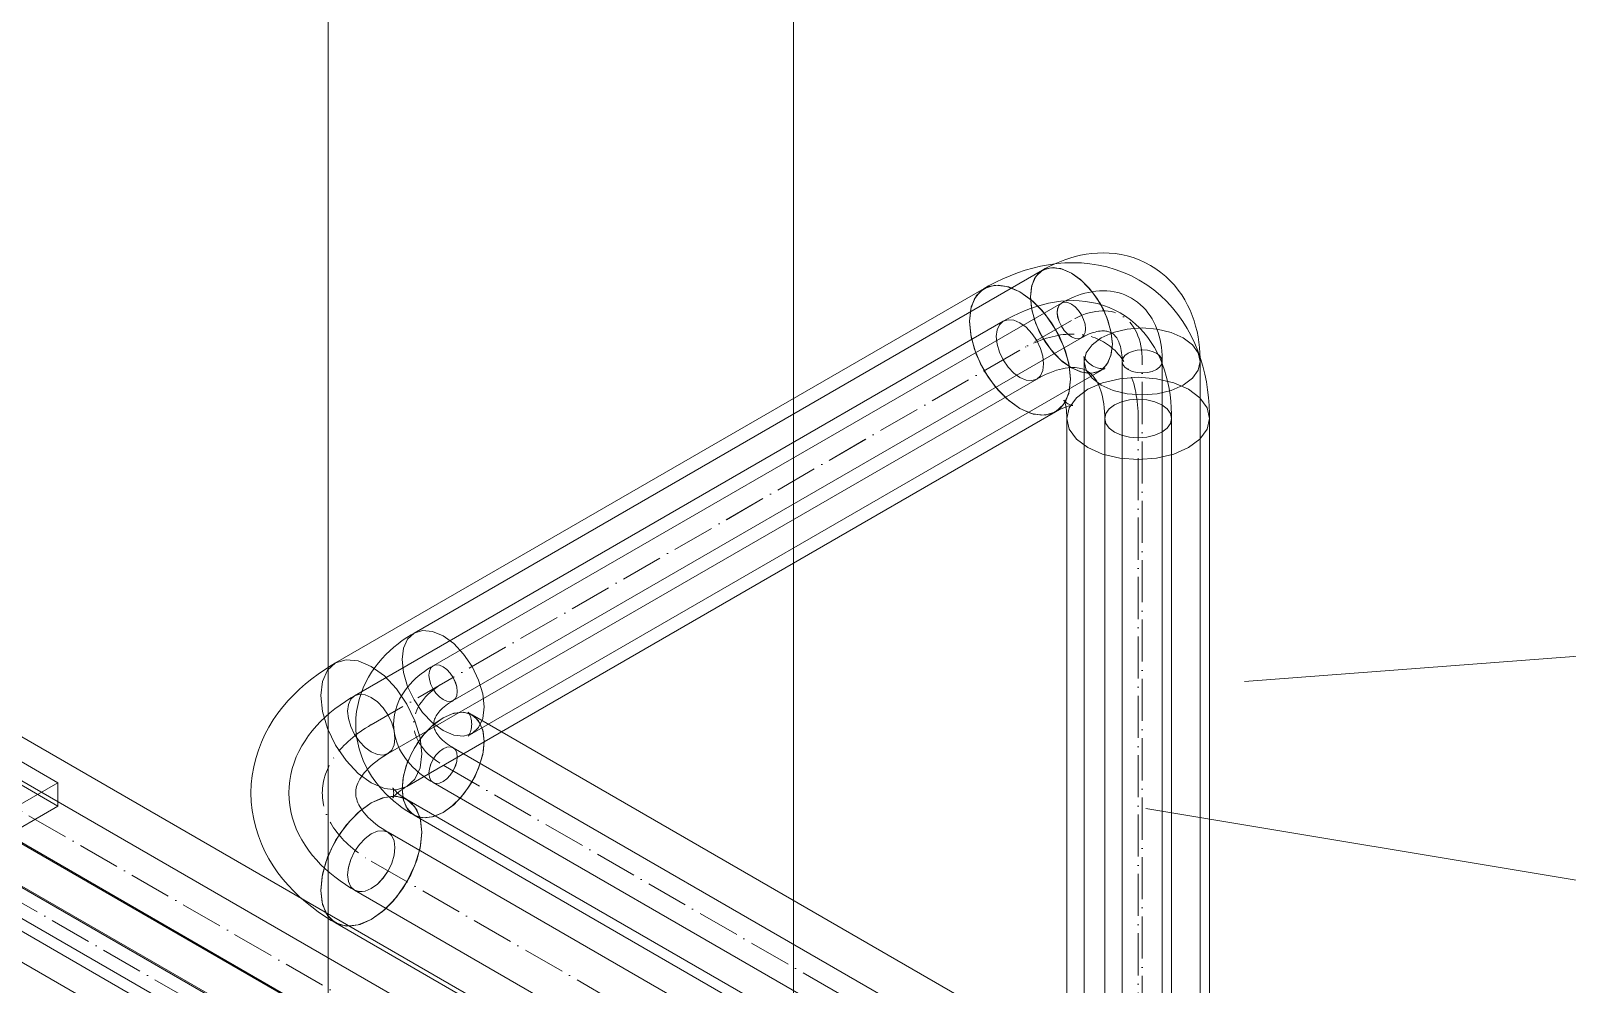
# Model space of a CAD drawing. Header units: millimetres. Extents: x -88595 to 880822, y -1054509 to -148035.
# Drawn here: x 416264.4 to 416629.2, y -310674.6 to -310448.2 of the extents above; entities that cross this region are included whole.
import ezdxf

# ---------------------------------------------------------------- set-up
doc = ezdxf.new("R2010")
doc.units = ezdxf.units.MM
doc.linetypes.add('$12$ADSK_Осевая', pattern=[14, 10, -2, 0, -2])
doc.linetypes.add('$13$ADSK_Осевая', pattern=[14, 10, -2, 0, -2])
for name, color, linetype, lineweight in [('Изоляция', 7, 'Continuous', 18), ('Марки', 7, 'Continuous', 20), ('Оборудование', 7, 'Continuous', 18), ('Трубопровод', 7, 'Continuous', 18), ('Трубопроводы', 7, 'Continuous', 18)]:
    doc.layers.add(name, color=color, linetype=linetype, lineweight=lineweight)

# ---------------------------------------------------------------- blocks, each defined once
blk = doc.blocks.new('$0$ADSK_МедьПайка_Отвод-гнутая труба - Отвод _гнутая труба_-3197924-В_ОВ3_4')
at = {"layer": 'Трубопроводы', "color": 134, "true_color": 0x00a6a6}
for points in [[(-17305.18, 12407.22, 0), (-17306.47, 12407.9, 0), (-17307.81, 12408.5, 0), (-17309.19, 12409.01, 0), (-17310.59, 12409.42, 0), (-17312.02, 12409.73, 0), (-17313.46, 12409.96, 0), (-17314.92, 12410.09, 0), (-17316.38, 12410.14, 0), (-17317.84, 12410.1, 0), (-17319.3, 12409.98, 0), (-17320.76, 12409.78, 0), (-17322.21, 12409.51, 0), (-17323.66, 12409.17, 0), (-17325.09, 12408.75, 0), (-17326.52, 12408.27, 0), (-17327.93, 12407.73, 0), (-17329.33, 12407.12, 0), (-17330.72, 12406.46, 0), (-17332.1, 12405.74, 0), (-17332.97, 12405.25, 0)], [(-17329, 12404.86, 0), (-17330.45, 12405.47, 0), (-17331.81, 12405.61, 0), (-17332.97, 12405.25, 0), (-17333.86, 12404.42, 0), (-17334.42, 12403.18, 0), (-17334.61, 12401.61, 0), (-17334.42, 12399.83, 0), (-17333.86, 12397.94, 0), (-17332.97, 12396.08, 0), (-17331.81, 12394.38, 0), (-17330.45, 12392.95, 0), (-17329, 12391.89, 0)], [(-17329, 12391.89, 0), (-17327.55, 12391.27, 0), (-17326.19, 12391.14, 0), (-17325.03, 12391.5, 0), (-17324.14, 12392.32, 0), (-17323.58, 12393.56, 0), (-17323.38, 12395.13, 0), (-17323.58, 12396.92, 0), (-17324.14, 12398.81, 0), (-17325.03, 12400.67, 0), (-17326.19, 12402.37, 0), (-17327.55, 12403.8, 0), (-17329, 12404.86, 0)], [(-17305.18, 12407.22, 0), (-17303.93, 12406.44, 0), (-17302.75, 12405.58, 0), (-17301.62, 12404.64, 0), (-17300.57, 12403.63, 0), (-17299.58, 12402.55, 0), (-17298.66, 12401.41, 0), (-17297.82, 12400.22, 0), (-17297.05, 12398.98, 0), (-17296.35, 12397.69, 0), (-17295.72, 12396.36, 0), (-17295.16, 12395, 0), (-17294.67, 12393.61, 0), (-17294.25, 12392.19, 0), (-17293.89, 12390.74, 0), (-17293.59, 12389.26, 0), (-17293.36, 12387.77, 0), (-17293.18, 12386.25, 0), (-17293.06, 12384.71, 0), (-17293, 12383.16, 0), (-17292.99, 12382.17, 0)], [(-17313.12, 12393.46, 0), (-17313.44, 12393.64, 0), (-17313.78, 12393.79, 0), (-17314.15, 12393.92, 0), (-17314.54, 12394.03, 0), (-17314.96, 12394.13, 0), (-17315.41, 12394.2, 0), (-17315.9, 12394.24, 0), (-17316.42, 12394.26, 0), (-17316.98, 12394.24, 0), (-17317.59, 12394.19, 0), (-17318.23, 12394.11, 0), (-17318.9, 12393.98, 0), (-17319.61, 12393.81, 0), (-17320.36, 12393.6, 0), (-17321.13, 12393.34, 0), (-17321.93, 12393.03, 0), (-17322.76, 12392.67, 0), (-17323.6, 12392.27, 0), (-17324.47, 12391.81, 0), (-17325.03, 12391.5, 0)], [(-17313.12, 12393.46, 0), (-17312.81, 12393.27, 0), (-17312.5, 12393.05, 0), (-17312.21, 12392.8, 0), (-17311.91, 12392.52, 0), (-17311.62, 12392.2, 0), (-17311.34, 12391.85, 0), (-17311.06, 12391.45, 0), (-17310.78, 12391, 0), (-17310.51, 12390.51, 0), (-17310.25, 12389.96, 0), (-17310.01, 12389.36, 0), (-17309.78, 12388.71, 0), (-17309.57, 12388.01, 0), (-17309.38, 12387.26, 0), (-17309.22, 12386.46, 0), (-17309.09, 12385.61, 0), (-17308.99, 12384.72, 0), (-17308.91, 12383.78, 0), (-17308.87, 12382.81, 0), (-17308.87, 12382.17, 0)], [(-17306.54, 12378.92, 0), (-17307.8, 12379.87, 0), (-17308.6, 12380.98, 0), (-17308.87, 12382.17, 0), (-17308.6, 12383.35, 0), (-17307.8, 12384.46, 0), (-17306.54, 12385.41, 0), (-17304.9, 12386.14, 0), (-17302.98, 12386.59, 0), (-17300.93, 12386.75, 0), (-17298.87, 12386.59, 0), (-17296.96, 12386.14, 0), (-17295.31, 12385.41, 0)], [(-17295.31, 12385.41, 0), (-17294.05, 12384.46, 0), (-17293.26, 12383.35, 0), (-17292.99, 12382.17, 0), (-17293.26, 12380.98, 0), (-17294.05, 12379.87, 0), (-17295.31, 12378.92, 0), (-17296.96, 12378.2, 0), (-17298.87, 12377.74, 0), (-17300.93, 12377.58, 0), (-17302.98, 12377.74, 0), (-17304.9, 12378.2, 0), (-17306.54, 12378.92, 0)]]:
    blk.add_polyline3d(points, dxfattribs=at)
blk = doc.blocks.new('$0$ADSK_МедьПайка_Отвод-гнутая труба - Отвод _гнутая труба_-V26-В_ОВ3_4')
at = {"layer": 'Трубопроводы', "color": 190, "true_color": 0x8000ff}
for points in [[(-17302.51, 12410.72, 0), (-17303.29, 12411.14, 0), (-17304.09, 12411.49, 0), (-17304.91, 12411.8, 0), (-17305.76, 12412.04, 0), (-17306.61, 12412.23, 0), (-17307.48, 12412.37, 0), (-17308.35, 12412.45, 0), (-17309.23, 12412.47, 0), (-17310.1, 12412.45, 0), (-17310.98, 12412.38, 0), (-17311.85, 12412.26, 0), (-17312.72, 12412.1, 0), (-17313.59, 12411.89, 0), (-17314.45, 12411.64, 0), (-17315.3, 12411.36, 0), (-17316.15, 12411.03, 0), (-17316.99, 12410.67, 0), (-17317.83, 12410.27, 0), (-17318.65, 12409.84, 0), (-17319.17, 12409.54, 0)], [(-17316.79, 12409.31, 0), (-17317.66, 12409.68, 0), (-17318.47, 12409.76, 0), (-17319.17, 12409.54, 0), (-17319.71, 12409.05, 0), (-17320.04, 12408.3, 0), (-17320.16, 12407.36, 0), (-17320.04, 12406.29, 0), (-17319.71, 12405.16, 0), (-17319.17, 12404.05, 0), (-17318.47, 12403.03, 0), (-17317.66, 12402.17, 0), (-17316.79, 12401.53, 0)], [(-17316.79, 12401.53, 0), (-17315.92, 12401.16, 0), (-17315.11, 12401.08, 0), (-17314.41, 12401.3, 0), (-17313.88, 12401.79, 0), (-17313.54, 12402.54, 0), (-17313.42, 12403.48, 0), (-17313.54, 12404.55, 0), (-17313.88, 12405.68, 0), (-17314.41, 12406.8, 0), (-17315.11, 12407.82, 0), (-17315.92, 12408.67, 0), (-17316.79, 12409.31, 0)], [(-17302.51, 12410.72, 0), (-17301.77, 12410.26, 0), (-17301.05, 12409.74, 0), (-17300.38, 12409.18, 0), (-17299.75, 12408.57, 0), (-17299.15, 12407.93, 0), (-17298.6, 12407.24, 0), (-17298.1, 12406.53, 0), (-17297.64, 12405.78, 0), (-17297.22, 12405.01, 0), (-17296.84, 12404.22, 0), (-17296.51, 12403.4, 0), (-17296.21, 12402.57, 0), (-17295.96, 12401.71, 0), (-17295.74, 12400.84, 0), (-17295.56, 12399.96, 0), (-17295.42, 12399.06, 0), (-17295.32, 12398.15, 0), (-17295.25, 12397.23, 0), (-17295.21, 12396.3, 0), (-17295.2, 12395.7, 0)], [(-17307.27, 12402.48, 0), (-17307.47, 12402.58, 0), (-17307.67, 12402.67, 0), (-17307.89, 12402.75, 0), (-17308.12, 12402.82, 0), (-17308.37, 12402.88, 0), (-17308.64, 12402.92, 0), (-17308.94, 12402.94, 0), (-17309.25, 12402.95, 0), (-17309.59, 12402.95, 0), (-17309.95, 12402.92, 0), (-17310.33, 12402.86, 0), (-17310.74, 12402.79, 0), (-17311.16, 12402.69, 0), (-17311.61, 12402.56, 0), (-17312.07, 12402.4, 0), (-17312.55, 12402.22, 0), (-17313.05, 12402, 0), (-17313.56, 12401.76, 0), (-17314.08, 12401.49, 0), (-17314.41, 12401.3, 0)], [(-17307.27, 12402.48, 0), (-17307.08, 12402.36, 0), (-17306.9, 12402.23, 0), (-17306.72, 12402.08, 0), (-17306.55, 12401.91, 0), (-17306.38, 12401.72, 0), (-17306.2, 12401.51, 0), (-17306.03, 12401.27, 0), (-17305.87, 12401, 0), (-17305.71, 12400.7, 0), (-17305.55, 12400.38, 0), (-17305.41, 12400.02, 0), (-17305.27, 12399.63, 0), (-17305.14, 12399.21, 0), (-17305.03, 12398.76, 0), (-17304.94, 12398.28, 0), (-17304.86, 12397.77, 0), (-17304.79, 12397.24, 0), (-17304.75, 12396.68, 0), (-17304.73, 12396.09, 0), (-17304.72, 12395.7, 0)], [(-17303.33, 12393.76, 0), (-17304.08, 12394.33, 0), (-17304.56, 12394.99, 0), (-17304.72, 12395.7, 0), (-17304.56, 12396.42, 0), (-17304.08, 12397.08, 0), (-17303.33, 12397.65, 0), (-17302.34, 12398.08, 0), (-17301.19, 12398.36, 0), (-17299.96, 12398.45, 0), (-17298.73, 12398.36, 0), (-17297.58, 12398.08, 0), (-17296.6, 12397.65, 0)], [(-17296.6, 12397.65, 0), (-17295.84, 12397.08, 0), (-17295.36, 12396.42, 0), (-17295.2, 12395.7, 0), (-17295.36, 12394.99, 0), (-17295.84, 12394.33, 0), (-17296.6, 12393.76, 0), (-17297.58, 12393.32, 0), (-17298.73, 12393.05, 0), (-17299.96, 12392.96, 0), (-17301.19, 12393.05, 0), (-17302.34, 12393.32, 0), (-17303.33, 12393.76, 0)]]:
    blk.add_polyline3d(points, dxfattribs=at)
blk = doc.blocks.new('$0$ADSK_Наружный блок кондиционера сплит-системы1 - AS24TL5HRA-A-V54-В_ОВ3_4')
at = {"layer": 'Оборудование'}
for p, q in [((-17493.22, 12213.57), (-17493.22, 12656.93)), ((-18036.48, 12532.01), (-17499.08, 12221.74)), ((-17557.42, 12295.67), (-17568.03, 12301.8)), ((-17557.42, 12295.67), (-17594.54, 12274.24)), ((-17568.03, 12296.24), (-17557.42, 12290.12)), ((-17557.42, 12290.12), (-17557.42, 12295.67)), ((-17826.12, 12134.99), (-17557.42, 12290.12))]:
    blk.add_line(p, q, dxfattribs=at)
blk = doc.blocks.new('$0$ADSK_Наружный блок кондиционера сплит-системы1 - AV08IMVEVA-V55-В_ОВ3_4')
at = {"layer": 'Оборудование'}
blk.add_line((-17382.79, 13315.93), (-17382.79, 11944.21), dxfattribs=at)

msp = doc.modelspace()

# ---------------------------------------------------------------- linework, layer by layer
at = {"layer": 'Изоляция', "color": 134, "true_color": 0x00a6a6}
for p, q in [((423399.26, -314736.49), (415467.45, -310157.05)), ((415452.1, -310183.64), (423383.91, -314763.07)), ((416490.78, -310509.41), (416336.77, -310598.33)), ((416353.71, -310627.67), (416507.72, -310538.75)), ((416510.38, -310540.28), (416510.38, -310771.22)), ((416544.26, -310771.22), (416544.26, -310540.28)), ((423814.75, -314938.38), (416353.71, -310630.74)), ((416336.77, -310660.08), (423797.81, -314967.72))]:
    msp.add_line(p, q, dxfattribs=at)
at = {"layer": 'Изоляция', "color": 190, "true_color": 0x8000ff}
for p, q in [((423415.38, -314771.14), (415435.86, -310164.16)), ((415423.69, -310185.25), (423403.21, -314792.22)), ((416504.58, -310505.11), (416355.4, -310591.24)), ((416369.16, -310615.07), (416518.34, -310528.95)), ((416514.52, -310526.75), (416514.52, -310739.02)), ((416542.04, -310739.02), (416542.04, -310526.75)), ((423901.1, -314959.24), (416369.16, -310610.67)), ((416355.4, -310634.51), (423887.34, -314983.08))]:
    msp.add_line(p, q, dxfattribs=at)
at = {"layer": 'Изоляция', "color": 134, "true_color": 0x00a6a6}
for points in [[(416527.57, -310507.44, 0), (416525.72, -310506.46, 0), (416523.82, -310505.61, 0), (416521.87, -310504.89, 0), (416519.89, -310504.31, 0), (416517.89, -310503.87, 0), (416515.88, -310503.56, 0), (416513.88, -310503.37, 0), (416511.89, -310503.31, 0), (416509.92, -310503.36, 0), (416507.97, -310503.52, 0), (416506.05, -310503.78, 0), (416504.15, -310504.14, 0), (416502.29, -310504.58, 0), (416500.47, -310505.11, 0), (416498.67, -310505.71, 0), (416496.91, -310506.39, 0), (416495.18, -310507.13, 0), (416493.49, -310507.95, 0), (416491.82, -310508.82, 0), (416490.78, -310509.41, 0)], [(416499.25, -310510.25, 0), (416496.58, -310509.05, 0), (416494.05, -310508.61, 0), (416491.78, -310508.95, 0), (416489.88, -310510.05, 0), (416488.45, -310511.85, 0), (416487.57, -310514.26, 0), (416487.27, -310517.16, 0)], [(416487.27, -310517.16, 0), (416487.68, -310513.82, 0), (416488.87, -310511.17, 0), (416490.78, -310509.41, 0), (416493.26, -310508.64, 0), (416496.15, -310508.93, 0), (416499.25, -310510.25, 0)], [(416499.25, -310510.25, 0), (416502.35, -310512.51, 0), (416505.24, -310515.56, 0), (416507.72, -310519.19, 0), (416509.62, -310523.15, 0), (416510.82, -310527.18, 0), (416511.23, -310530.99, 0)], [(416511.23, -310530.99, 0), (416510.93, -310527.74, 0), (416510.04, -310524.3, 0), (416508.61, -310520.86, 0), (416506.71, -310517.57, 0), (416504.44, -310514.61, 0), (416501.91, -310512.13, 0), (416499.25, -310510.25, 0)], [(416527.57, -310507.44, 0), (416529.34, -310508.55, 0), (416531.03, -310509.77, 0), (416532.62, -310511.1, 0), (416534.11, -310512.53, 0), (416535.5, -310514.04, 0), (416536.77, -310515.62, 0), (416537.93, -310517.26, 0), (416538.98, -310518.95, 0), (416539.93, -310520.69, 0), (416540.76, -310522.46, 0), (416541.5, -310524.25, 0), (416542.14, -310526.07, 0), (416542.68, -310527.9, 0), (416543.14, -310529.74, 0), (416543.51, -310531.6, 0), (416543.81, -310533.46, 0), (416544.03, -310535.33, 0), (416544.17, -310537.21, 0), (416544.25, -310539.09, 0), (416544.26, -310540.28, 0)], [(416499.25, -310537.91, 0), (416496.15, -310535.65, 0), (416493.26, -310532.6, 0), (416490.78, -310528.97, 0), (416488.87, -310525, 0), (416487.68, -310520.98, 0), (416487.27, -310517.16, 0)], [(416487.27, -310517.16, 0), (416487.57, -310520.41, 0), (416488.46, -310523.85, 0), (416489.88, -310527.3, 0), (416491.78, -310530.58, 0), (416494.05, -310533.54, 0), (416496.58, -310536.02, 0), (416499.25, -310537.91, 0)], [(416511.23, -310530.99, 0), (416510.82, -310534.34, 0), (416509.62, -310536.98, 0), (416507.72, -310538.75, 0), (416505.24, -310539.51, 0), (416502.35, -310539.23, 0), (416499.25, -310537.91, 0)], [(416499.25, -310537.91, 0), (416501.91, -310539.1, 0), (416504.45, -310539.54, 0), (416506.72, -310539.2, 0), (416508.61, -310538.11, 0), (416510.04, -310536.31, 0), (416510.93, -310533.9, 0), (416511.23, -310530.99, 0)], [(416539.3, -310533.37, 0), (416535.79, -310531.81, 0), (416531.7, -310530.84, 0), (416527.32, -310530.5, 0), (416522.94, -310530.84, 0), (416518.85, -310531.81, 0), (416515.34, -310533.37, 0)], [(416515.34, -310533.37, 0), (416518.85, -310531.81, 0), (416522.94, -310530.84, 0), (416527.32, -310530.5, 0), (416531.7, -310530.84, 0), (416535.79, -310531.81, 0), (416539.3, -310533.37, 0)], [(416510.63, -310536.78, 0), (416510.41, -310536.65, 0), (416510.21, -310536.5, 0), (416510.04, -310536.36, 0), (416509.9, -310536.22, 0), (416509.79, -310536.11, 0), (416509.72, -310536.02, 0), (416509.69, -310535.97, 0), (416509.68, -310535.96, 0)], [(416509.68, -310535.96, 0), (416509.7, -310535.99, 0), (416509.74, -310536.07, 0), (416509.8, -310536.21, 0), (416509.87, -310536.41, 0), (416509.96, -310536.68, 0), (416510.05, -310537.01, 0), (416510.13, -310537.4, 0), (416510.21, -310537.85, 0), (416510.28, -310538.37, 0), (416510.33, -310538.94, 0), (416510.37, -310539.57, 0), (416510.38, -310540.26, 0), (416510.38, -310540.28, 0)], [(416515.34, -310533.37, 0), (416512.65, -310535.39, 0), (416510.96, -310537.75, 0), (416510.38, -310540.28, 0), (416510.96, -310542.82, 0), (416512.65, -310545.17, 0), (416515.34, -310547.2, 0)], [(416515.34, -310547.2, 0), (416512.65, -310545.17, 0), (416510.96, -310542.82, 0), (416510.38, -310540.28, 0), (416510.96, -310537.75, 0), (416512.65, -310535.39, 0), (416515.34, -310533.37, 0)], [(416539.3, -310547.2, 0), (416541.99, -310545.17, 0), (416543.68, -310542.82, 0), (416544.26, -310540.28, 0), (416543.68, -310537.75, 0), (416541.99, -310535.39, 0), (416539.3, -310533.37, 0)], [(416539.3, -310533.37, 0), (416541.99, -310535.39, 0), (416543.68, -310537.75, 0), (416544.26, -310540.28, 0), (416543.68, -310542.82, 0), (416541.99, -310545.17, 0), (416539.3, -310547.2, 0)], [(416511.81, -310537.19, 0), (416511.78, -310537.19, 0), (416511.69, -310537.2, 0), (416511.54, -310537.21, 0), (416511.33, -310537.25, 0), (416511.05, -310537.31, 0), (416510.72, -310537.4, 0), (416510.34, -310537.52, 0), (416509.91, -310537.68, 0), (416509.43, -310537.88, 0), (416508.9, -310538.12, 0), (416508.34, -310538.4, 0), (416507.74, -310538.73, 0), (416507.72, -310538.75, 0)], [(416510.63, -310536.78, 0), (416510.85, -310536.9, 0), (416511.08, -310537, 0), (416511.29, -310537.08, 0), (416511.47, -310537.13, 0), (416511.63, -310537.17, 0), (416511.74, -310537.18, 0), (416511.8, -310537.19, 0), (416511.81, -310537.19, 0)], [(416515.34, -310547.2, 0), (416518.85, -310548.75, 0), (416522.94, -310549.73, 0), (416527.32, -310550.06, 0), (416531.7, -310549.73, 0), (416535.79, -310548.75, 0), (416539.3, -310547.2, 0)], [(416539.3, -310547.2, 0), (416535.79, -310548.75, 0), (416531.7, -310549.73, 0), (416527.32, -310550.06, 0), (416522.94, -310549.73, 0), (416518.85, -310548.75, 0), (416515.34, -310547.2, 0)], [(416316.67, -310629.2, 0), (416316.74, -310627.12, 0), (416316.96, -310625.04, 0), (416317.31, -310623, 0), (416317.8, -310620.99, 0), (416318.42, -310619.04, 0), (416319.15, -310617.14, 0), (416319.99, -310615.32, 0), (416320.93, -310613.56, 0), (416321.96, -310611.88, 0), (416323.07, -310610.27, 0), (416324.26, -310608.74, 0), (416325.51, -310607.27, 0), (416326.83, -310605.89, 0), (416328.2, -310604.57, 0), (416329.62, -310603.32, 0), (416331.08, -310602.13, 0), (416332.6, -310601, 0), (416334.15, -310599.94, 0), (416335.74, -310598.93, 0), (416336.77, -310598.33, 0)], [(416345.24, -310599.16, 0), (416342.14, -310597.85, 0), (416339.25, -310597.56, 0), (416336.77, -310598.33, 0), (416334.86, -310600.09, 0), (416333.67, -310602.74, 0), (416333.26, -310606.08, 0)], [(416333.26, -310606.08, 0), (416333.67, -310602.74, 0), (416334.86, -310600.09, 0), (416336.77, -310598.33, 0), (416339.25, -310597.56, 0), (416342.14, -310597.85, 0), (416345.24, -310599.16, 0)], [(416357.21, -310619.91, 0), (416356.81, -310616.1, 0), (416355.61, -310612.07, 0), (416353.71, -310608.11, 0), (416351.22, -310604.48, 0), (416348.34, -310601.43, 0), (416345.24, -310599.16, 0)], [(416345.24, -310599.16, 0), (416348.34, -310601.43, 0), (416351.22, -310604.48, 0), (416353.71, -310608.11, 0), (416355.61, -310612.07, 0), (416356.81, -310616.1, 0), (416357.21, -310619.91, 0)], [(416333.26, -310606.08, 0), (416333.67, -310609.9, 0), (416334.86, -310613.92, 0), (416336.77, -310617.89, 0), (416339.25, -310621.52, 0), (416342.14, -310624.57, 0), (416345.24, -310626.83, 0)], [(416345.24, -310626.83, 0), (416342.14, -310624.57, 0), (416339.25, -310621.52, 0), (416336.77, -310617.89, 0), (416334.86, -310613.92, 0), (416333.67, -310609.9, 0), (416333.26, -310606.08, 0)], [(416345.24, -310626.83, 0), (416348.34, -310628.15, 0), (416351.22, -310628.43, 0), (416353.71, -310627.67, 0), (416355.61, -310625.9, 0), (416356.81, -310623.26, 0), (416357.21, -310619.91, 0)], [(416357.21, -310619.91, 0), (416356.81, -310623.26, 0), (416355.61, -310625.9, 0), (416353.71, -310627.67, 0), (416351.22, -310628.43, 0), (416348.34, -310628.15, 0), (416345.24, -310626.83, 0)], [(416316.67, -310629.2, 0), (416316.74, -310631.29, 0), (416316.96, -310633.36, 0), (416317.31, -310635.41, 0), (416317.8, -310637.42, 0), (416318.42, -310639.37, 0), (416319.15, -310641.26, 0), (416319.99, -310643.09, 0), (416320.93, -310644.85, 0), (416321.96, -310646.53, 0), (416323.07, -310648.14, 0), (416324.26, -310649.67, 0), (416325.51, -310651.13, 0), (416326.83, -310652.52, 0), (416328.2, -310653.84, 0), (416329.62, -310655.09, 0), (416331.08, -310656.28, 0), (416332.6, -310657.4, 0), (416334.15, -310658.47, 0), (416335.74, -310659.47, 0), (416336.77, -310660.08, 0)], [(416357.21, -310638.5, 0), (416356.91, -310635.59, 0), (416356.03, -310633.18, 0), (416354.6, -310631.38, 0), (416352.7, -310630.28, 0), (416350.43, -310629.95, 0), (416347.9, -310630.39, 0), (416345.24, -310631.58, 0)], [(416345.24, -310631.58, 0), (416348.34, -310630.26, 0), (416351.22, -310629.97, 0), (416353.71, -310630.74, 0), (416355.61, -310632.51, 0), (416356.81, -310635.15, 0), (416357.21, -310638.5, 0)], [(416350.31, -310630.43, 0), (416350.33, -310630.4, 0), (416350.38, -310630.33, 0), (416350.47, -310630.21, 0), (416350.61, -310630.04, 0), (416350.79, -310629.84, 0), (416351.03, -310629.6, 0), (416351.33, -310629.32, 0), (416351.69, -310629.03, 0), (416352.1, -310628.71, 0), (416352.57, -310628.38, 0), (416353.1, -310628.03, 0), (416353.68, -310627.68, 0), (416353.71, -310627.67, 0)], [(416350.31, -310627.98, 0), (416350.33, -310628, 0), (416350.38, -310628.08, 0), (416350.47, -310628.2, 0), (416350.61, -310628.36, 0), (416350.79, -310628.57, 0), (416351.03, -310628.81, 0), (416351.33, -310629.08, 0), (416351.69, -310629.38, 0), (416352.1, -310629.7, 0), (416352.57, -310630.03, 0), (416353.1, -310630.37, 0), (416353.68, -310630.73, 0), (416353.71, -310630.74, 0)], [(416350.55, -310629.2, 0), (416350.54, -310628.95, 0), (416350.51, -310628.71, 0), (416350.48, -310628.48, 0), (416350.43, -310628.29, 0), (416350.38, -310628.15, 0), (416350.34, -310628.04, 0), (416350.32, -310627.99, 0), (416350.31, -310627.98, 0)], [(416350.55, -310629.2, 0), (416350.54, -310629.46, 0), (416350.51, -310629.7, 0), (416350.48, -310629.92, 0), (416350.43, -310630.11, 0), (416350.38, -310630.26, 0), (416350.34, -310630.37, 0), (416350.32, -310630.42, 0), (416350.31, -310630.43, 0)], [(416333.26, -310652.33, 0), (416333.67, -310648.51, 0), (416334.86, -310644.48, 0), (416336.77, -310640.52, 0), (416339.25, -310636.89, 0), (416342.14, -310633.84, 0), (416345.24, -310631.58, 0)], [(416345.24, -310631.58, 0), (416342.57, -310633.47, 0), (416340.04, -310635.95, 0), (416337.77, -310638.91, 0), (416335.87, -310642.2, 0), (416334.44, -310645.64, 0), (416333.56, -310649.08, 0), (416333.26, -310652.33, 0)], [(416357.21, -310638.5, 0), (416356.81, -310642.31, 0), (416355.61, -310646.34, 0), (416353.71, -310650.3, 0), (416351.22, -310653.93, 0), (416348.34, -310656.98, 0), (416345.24, -310659.24, 0)], [(416345.24, -310659.24, 0), (416347.9, -310657.36, 0), (416350.43, -310654.87, 0), (416352.71, -310651.91, 0), (416354.6, -310648.62, 0), (416356.03, -310645.18, 0), (416356.91, -310641.74, 0), (416357.21, -310638.5, 0)], [(416345.24, -310659.24, 0), (416342.14, -310660.56, 0), (416339.25, -310660.85, 0), (416336.77, -310660.08, 0), (416334.86, -310658.32, 0), (416333.67, -310655.67, 0), (416333.26, -310652.33, 0)], [(416333.26, -310652.33, 0), (416333.56, -310655.23, 0), (416334.44, -310657.64, 0), (416335.87, -310659.44, 0), (416337.77, -310660.54, 0), (416340.04, -310660.87, 0), (416342.57, -310660.43, 0), (416345.24, -310659.24, 0)]]:
    msp.add_polyline3d(points, dxfattribs=at)
at = {"layer": 'Изоляция', "color": 190, "true_color": 0x8000ff}
for points in [[(416530.24, -310503.93, 0), (416528.91, -310503.23, 0), (416527.54, -310502.62, 0), (416526.14, -310502.1, 0), (416524.73, -310501.69, 0), (416523.3, -310501.37, 0), (416521.87, -310501.15, 0), (416520.45, -310501.02, 0), (416519.04, -310500.98, 0), (416517.66, -310501.01, 0), (416516.29, -310501.12, 0), (416514.95, -310501.3, 0), (416513.64, -310501.55, 0), (416512.36, -310501.85, 0), (416511.11, -310502.22, 0), (416509.89, -310502.63, 0), (416508.69, -310503.09, 0), (416507.53, -310503.59, 0), (416506.38, -310504.14, 0), (416505.27, -310504.72, 0), (416504.58, -310505.11, 0)], [(416511.46, -310505.79, 0), (416509.29, -310504.83, 0), (416507.23, -310504.47, 0), (416505.39, -310504.74, 0), (416503.85, -310505.63, 0), (416502.69, -310507.09, 0), (416501.97, -310509.05, 0), (416501.73, -310511.41, 0)], [(416501.73, -310511.41, 0), (416502.06, -310508.69, 0), (416503.03, -310506.55, 0), (416504.58, -310505.11, 0), (416506.59, -310504.49, 0), (416508.94, -310504.72, 0), (416511.46, -310505.79, 0)], [(416511.46, -310505.79, 0), (416513.97, -310507.63, 0), (416516.32, -310510.11, 0), (416518.34, -310513.06, 0), (416519.88, -310516.28, 0), (416520.85, -310519.55, 0), (416521.19, -310522.65, 0)], [(416521.19, -310522.65, 0), (416520.94, -310520, 0), (416520.22, -310517.21, 0), (416519.06, -310514.41, 0), (416517.52, -310511.75, 0), (416515.68, -310509.34, 0), (416513.62, -310507.32, 0), (416511.46, -310505.79, 0)], [(416530.24, -310503.93, 0), (416531.51, -310504.73, 0), (416532.72, -310505.61, 0), (416533.87, -310506.56, 0), (416534.93, -310507.58, 0), (416535.92, -310508.66, 0), (416536.83, -310509.79, 0), (416537.65, -310510.95, 0), (416538.39, -310512.15, 0), (416539.06, -310513.37, 0), (416539.64, -310514.6, 0), (416540.15, -310515.85, 0), (416540.6, -310517.11, 0), (416540.97, -310518.37, 0), (416541.29, -310519.64, 0), (416541.54, -310520.9, 0), (416541.74, -310522.17, 0), (416541.89, -310523.43, 0), (416541.99, -310524.69, 0), (416542.04, -310525.95, 0), (416542.04, -310526.75, 0)], [(416511.46, -310528.26, 0), (416508.94, -310526.43, 0), (416506.59, -310523.95, 0), (416504.58, -310521, 0), (416503.03, -310517.78, 0), (416502.06, -310514.51, 0), (416501.73, -310511.41, 0)], [(416501.73, -310511.41, 0), (416501.97, -310514.05, 0), (416502.69, -310516.84, 0), (416503.85, -310519.64, 0), (416505.39, -310522.31, 0), (416507.24, -310524.72, 0), (416509.29, -310526.73, 0), (416511.46, -310528.26, 0)], [(416518.55, -310521.13, 0), (416516.37, -310522.77, 0), (416514.99, -310524.69, 0), (416514.52, -310526.75, 0), (416514.99, -310528.8, 0), (416516.37, -310530.72, 0), (416518.55, -310532.36, 0)], [(416518.55, -310532.36, 0), (416516.37, -310530.72, 0), (416514.99, -310528.8, 0), (416514.52, -310526.75, 0), (416514.99, -310524.69, 0), (416516.37, -310522.77, 0), (416518.55, -310521.13, 0)], [(416538.01, -310521.13, 0), (416535.16, -310519.87, 0), (416531.85, -310519.07, 0), (416528.28, -310518.8, 0), (416524.72, -310519.07, 0), (416521.4, -310519.87, 0), (416518.55, -310521.13, 0)], [(416518.55, -310521.13, 0), (416521.4, -310519.87, 0), (416524.72, -310519.07, 0), (416528.28, -310518.8, 0), (416531.85, -310519.07, 0), (416535.16, -310519.87, 0), (416538.01, -310521.13, 0)], [(416538.01, -310532.36, 0), (416540.2, -310530.72, 0), (416541.58, -310528.8, 0), (416542.04, -310526.75, 0), (416541.58, -310524.69, 0), (416540.2, -310522.77, 0), (416538.01, -310521.13, 0)], [(416538.01, -310521.13, 0), (416540.2, -310522.77, 0), (416541.58, -310524.69, 0), (416542.04, -310526.75, 0), (416541.58, -310528.8, 0), (416540.2, -310530.72, 0), (416538.01, -310532.36, 0)], [(416521.19, -310522.65, 0), (416520.85, -310525.36, 0), (416519.88, -310527.51, 0), (416518.34, -310528.95, 0), (416516.32, -310529.57, 0), (416513.97, -310529.33, 0), (416511.46, -310528.26, 0)], [(416511.46, -310528.26, 0), (416513.62, -310529.23, 0), (416515.68, -310529.59, 0), (416517.52, -310529.31, 0), (416519.06, -310528.42, 0), (416520.22, -310526.96, 0), (416520.94, -310525, 0), (416521.19, -310522.65, 0)], [(416516.48, -310527.77, 0), (416516.13, -310527.55, 0), (416515.81, -310527.32, 0), (416515.52, -310527.08, 0), (416515.27, -310526.83, 0), (416515.04, -310526.59, 0), (416514.86, -310526.36, 0), (416514.71, -310526.15, 0), (416514.6, -310525.97, 0), (416514.51, -310525.82, 0), (416514.46, -310525.7, 0), (416514.43, -310525.63, 0), (416514.42, -310525.59, 0)], [(416514.42, -310525.59, 0), (416514.42, -310525.61, 0), (416514.44, -310525.68, 0), (416514.46, -310525.79, 0), (416514.48, -310525.94, 0), (416514.5, -310526.13, 0), (416514.52, -310526.37, 0), (416514.52, -310526.63, 0), (416514.52, -310526.75, 0)], [(416516.48, -310527.77, 0), (416516.83, -310527.96, 0), (416517.19, -310528.12, 0), (416517.55, -310528.25, 0), (416517.89, -310528.35, 0), (416518.21, -310528.42, 0), (416518.5, -310528.46, 0), (416518.76, -310528.49, 0), (416518.97, -310528.5, 0), (416519.15, -310528.49, 0), (416519.27, -310528.48, 0), (416519.35, -310528.47, 0), (416519.39, -310528.46, 0)], [(416519.39, -310528.46, 0), (416519.37, -310528.47, 0), (416519.3, -310528.49, 0), (416519.2, -310528.53, 0), (416519.05, -310528.58, 0), (416518.88, -310528.66, 0), (416518.67, -310528.76, 0), (416518.43, -310528.89, 0), (416518.34, -310528.95, 0)], [(416518.55, -310532.36, 0), (416521.4, -310533.63, 0), (416524.72, -310534.42, 0), (416528.28, -310534.69, 0), (416531.85, -310534.42, 0), (416535.16, -310533.63, 0), (416538.01, -310532.36, 0)], [(416538.01, -310532.36, 0), (416535.16, -310533.63, 0), (416531.85, -310534.42, 0), (416528.28, -310534.69, 0), (416524.72, -310534.42, 0), (416521.4, -310533.63, 0), (416518.55, -310532.36, 0)], [(416362.28, -310591.92, 0), (416359.76, -310590.85, 0), (416357.41, -310590.62, 0), (416355.4, -310591.24, 0), (416353.85, -310592.67, 0), (416352.88, -310594.82, 0), (416352.55, -310597.54, 0)], [(416352.55, -310597.54, 0), (416352.88, -310594.82, 0), (416353.85, -310592.67, 0), (416355.4, -310591.24, 0), (416357.41, -310590.62, 0), (416359.76, -310590.85, 0), (416362.28, -310591.92, 0)], [(416341.55, -310612.87, 0), (416341.6, -310611.37, 0), (416341.75, -310609.88, 0), (416342.01, -310608.42, 0), (416342.36, -310606.98, 0), (416342.8, -310605.59, 0), (416343.32, -310604.24, 0), (416343.92, -310602.94, 0), (416344.58, -310601.7, 0), (416345.31, -310600.52, 0), (416346.08, -310599.39, 0), (416346.91, -310598.32, 0), (416347.78, -310597.31, 0), (416348.68, -310596.36, 0), (416349.62, -310595.45, 0), (416350.59, -310594.6, 0), (416351.58, -310593.79, 0), (416352.6, -310593.03, 0), (416353.65, -310592.32, 0), (416354.71, -310591.65, 0), (416355.4, -310591.24, 0)], [(416372.01, -310608.77, 0), (416371.68, -310605.68, 0), (416370.7, -310602.4, 0), (416369.16, -310599.18, 0), (416367.14, -310596.24, 0), (416364.8, -310593.76, 0), (416362.28, -310591.92, 0)], [(416362.28, -310591.92, 0), (416364.8, -310593.76, 0), (416367.14, -310596.24, 0), (416369.16, -310599.18, 0), (416370.7, -310602.4, 0), (416371.68, -310605.68, 0), (416372.01, -310608.77, 0)], [(416352.55, -310597.54, 0), (416352.88, -310600.64, 0), (416353.85, -310603.91, 0), (416355.4, -310607.13, 0), (416357.41, -310610.08, 0), (416359.76, -310612.56, 0), (416362.28, -310614.39, 0)], [(416362.28, -310614.39, 0), (416359.76, -310612.56, 0), (416357.41, -310610.08, 0), (416355.4, -310607.13, 0), (416353.85, -310603.91, 0), (416352.88, -310600.64, 0), (416352.55, -310597.54, 0)], [(416362.28, -310614.39, 0), (416364.8, -310615.46, 0), (416367.14, -310615.7, 0), (416369.16, -310615.07, 0), (416370.7, -310613.64, 0), (416371.68, -310611.49, 0), (416372.01, -310608.77, 0)], [(416372.01, -310608.77, 0), (416371.68, -310611.49, 0), (416370.7, -310613.64, 0), (416369.16, -310615.07, 0), (416367.14, -310615.7, 0), (416364.8, -310615.46, 0), (416362.28, -310614.39, 0)], [(416341.55, -310612.87, 0), (416341.6, -310614.37, 0), (416341.75, -310615.86, 0), (416342.01, -310617.33, 0), (416342.36, -310618.77, 0), (416342.8, -310620.16, 0), (416343.32, -310621.51, 0), (416343.92, -310622.81, 0), (416344.58, -310624.05, 0), (416345.31, -310625.23, 0), (416346.08, -310626.35, 0), (416346.91, -310627.42, 0), (416347.78, -310628.43, 0), (416348.68, -310629.39, 0), (416349.62, -310630.29, 0), (416350.59, -310631.15, 0), (416351.58, -310631.95, 0), (416352.6, -310632.71, 0), (416353.65, -310633.43, 0), (416354.71, -310634.1, 0), (416355.4, -310634.51, 0)], [(416352.55, -310628.21, 0), (416352.88, -310625.11, 0), (416353.85, -310621.84, 0), (416355.4, -310618.62, 0), (416357.41, -310615.67, 0), (416359.76, -310613.19, 0), (416362.28, -310611.35, 0)], [(416362.28, -310611.35, 0), (416360.11, -310612.89, 0), (416358.05, -310614.91, 0), (416356.21, -310617.31, 0), (416354.67, -310619.98, 0), (416353.51, -310622.78, 0), (416352.79, -310625.57, 0), (416352.55, -310628.21, 0)], [(416372.01, -310616.97, 0), (416371.76, -310614.61, 0), (416371.04, -310612.65, 0), (416369.88, -310611.19, 0), (416368.34, -310610.3, 0), (416366.5, -310610.03, 0), (416364.44, -310610.39, 0), (416362.28, -310611.35, 0)], [(416362.28, -310611.35, 0), (416364.8, -310610.28, 0), (416367.14, -310610.05, 0), (416369.16, -310610.67, 0), (416370.7, -310612.11, 0), (416371.68, -310614.26, 0), (416372.01, -310616.97, 0)], [(416368.21, -310610, 0), (416368.23, -310610.02, 0), (416368.28, -310610.07, 0), (416368.36, -310610.14, 0), (416368.48, -310610.23, 0), (416368.64, -310610.35, 0), (416368.83, -310610.48, 0), (416369.06, -310610.62, 0), (416369.16, -310610.67, 0)], [(416369.07, -310612.87, 0), (416369.05, -310612.47, 0), (416369.01, -310612.08, 0), (416368.95, -310611.71, 0), (416368.86, -310611.36, 0), (416368.76, -310611.04, 0), (416368.66, -310610.77, 0), (416368.55, -310610.54, 0), (416368.45, -310610.35, 0), (416368.36, -310610.2, 0), (416368.29, -310610.09, 0), (416368.24, -310610.03, 0), (416368.21, -310610, 0)], [(416369.07, -310612.87, 0), (416369.05, -310613.28, 0), (416369.01, -310613.67, 0), (416368.95, -310614.04, 0), (416368.86, -310614.39, 0), (416368.76, -310614.7, 0), (416368.66, -310614.98, 0), (416368.55, -310615.21, 0), (416368.45, -310615.4, 0), (416368.36, -310615.55, 0), (416368.29, -310615.65, 0), (416368.24, -310615.72, 0), (416368.21, -310615.74, 0)], [(416368.21, -310615.74, 0), (416368.23, -310615.73, 0), (416368.28, -310615.68, 0), (416368.36, -310615.61, 0), (416368.48, -310615.51, 0), (416368.64, -310615.4, 0), (416368.83, -310615.27, 0), (416369.06, -310615.13, 0), (416369.16, -310615.07, 0)], [(416372.01, -310616.97, 0), (416371.68, -310620.07, 0), (416370.7, -310623.34, 0), (416369.16, -310626.56, 0), (416367.14, -310629.51, 0), (416364.8, -310631.99, 0), (416362.28, -310633.82, 0)], [(416362.28, -310633.82, 0), (416364.44, -310632.29, 0), (416366.5, -310630.27, 0), (416368.34, -310627.87, 0), (416369.89, -310625.2, 0), (416371.04, -310622.4, 0), (416371.76, -310619.61, 0), (416372.01, -310616.97, 0)], [(416362.28, -310633.82, 0), (416359.76, -310634.9, 0), (416357.41, -310635.13, 0), (416355.4, -310634.51, 0), (416353.85, -310633.07, 0), (416352.88, -310630.92, 0), (416352.55, -310628.21, 0)], [(416352.55, -310628.21, 0), (416352.79, -310630.57, 0), (416353.51, -310632.53, 0), (416354.67, -310633.99, 0), (416356.21, -310634.88, 0), (416358.06, -310635.15, 0), (416360.11, -310634.79, 0), (416362.28, -310633.82, 0)]]:
    msp.add_polyline3d(points, dxfattribs=at)
at = {"layer": 'Марки'}
for p, q in [((416552.59, -310602.73), (417871.72, -310502.26)), ((416529.15, -310632.87), (417871.72, -310857.24))]:
    msp.add_line(p, q, dxfattribs=at)
at = {"layer": 'Трубопровод', "color": 134, "true_color": 0x00a6a6}
for p, q in [((423394.76, -314744.28), (415462.95, -310164.85)), ((415456.6, -310175.84), (423388.41, -314755.28)), ((416495.28, -310517.2), (416341.27, -310606.12)), ((416349.21, -310619.87), (416503.22, -310530.95)), ((416519.38, -310540.28), (416519.38, -310771.22)), ((416535.26, -310771.22), (416535.26, -310540.28)), ((423810.25, -314946.17), (416349.21, -310638.53)), ((416341.27, -310652.29), (423802.31, -314959.92))]:
    msp.add_line(p, q, dxfattribs=at)
at = {"layer": 'Трубопровод', "color": 134, "linetype": '$12$ADSK_Осевая', "true_color": 0x00a6a6}
for p, q in [((423391.59, -314749.78), (415459.78, -310170.34)), ((423391.59, -314749.78), (415459.78, -310170.34)), ((416499.25, -310524.08), (416345.24, -310613)), ((416499.25, -310524.08), (416345.24, -310613)), ((416527.32, -310771.22), (416527.32, -310540.28)), ((416527.32, -310771.22), (416527.32, -310540.28)), ((416345.24, -310645.41), (423806.28, -314953.05)), ((416345.24, -310645.41), (423806.28, -314953.05))]:
    msp.add_line(p, q, dxfattribs=at)
at = {"layer": 'Трубопровод', "color": 190, "linetype": '$12$ADSK_Осевая', "true_color": 0x8000ff}
for p, q in [((423409.29, -314781.68), (415429.78, -310174.7)), ((423409.29, -314781.68), (415429.78, -310174.7)), ((416511.46, -310517.03), (416362.28, -310603.16)), ((416511.46, -310517.03), (416362.28, -310603.16)), ((416528.28, -310739.02), (416528.28, -310526.75)), ((416528.28, -310739.02), (416528.28, -310526.75)), ((416362.28, -310622.59), (423894.22, -314971.16)), ((416362.28, -310622.59), (423894.22, -314971.16))]:
    msp.add_line(p, q, dxfattribs=at)
at = {"layer": 'Трубопровод', "color": 190, "true_color": 0x8000ff}
for p, q in [((423410.88, -314778.93), (415431.36, -310171.95)), ((415428.19, -310177.45), (423407.71, -314784.43)), ((416509.08, -310512.91), (416359.9, -310599.03)), ((416364.66, -310607.28), (416513.84, -310521.15)), ((416523.52, -310526.75), (416523.52, -310739.02)), ((416533.04, -310739.02), (416533.04, -310526.75)), ((423896.6, -314967.04), (416364.66, -310618.47)), ((416359.9, -310626.71), (423891.84, -314975.28))]:
    msp.add_line(p, q, dxfattribs=at)
for points in [[(416508.09, -310515.09, 0), (416508.2, -310514.15, 0), (416508.54, -310513.4, 0), (416509.08, -310512.91, 0), (416509.77, -310512.69, 0), (416510.58, -310512.77, 0), (416511.46, -310513.14, 0)], [(416511.46, -310513.14, 0), (416512.33, -310513.78, 0), (416513.14, -310514.63, 0), (416513.84, -310515.65, 0), (416514.37, -310516.77, 0), (416514.71, -310517.9, 0), (416514.82, -310518.97, 0)], [(416511.46, -310520.92, 0), (416510.58, -310520.28, 0), (416509.77, -310519.42, 0), (416509.08, -310518.4, 0), (416508.54, -310517.29, 0), (416508.2, -310516.16, 0), (416508.09, -310515.09, 0)], [(416514.82, -310518.97, 0), (416514.71, -310519.91, 0), (416514.37, -310520.66, 0), (416513.84, -310521.15, 0), (416513.14, -310521.37, 0), (416512.33, -310521.29, 0), (416511.46, -310520.92, 0)], [(416524.92, -310524.8, 0), (416524.16, -310525.37, 0), (416523.69, -310526.03, 0), (416523.52, -310526.75, 0), (416523.69, -310527.46, 0), (416524.16, -310528.12, 0), (416524.92, -310528.69, 0)], [(416531.65, -310524.8, 0), (416530.66, -310524.37, 0), (416529.52, -310524.09, 0), (416528.28, -310524, 0), (416527.05, -310524.09, 0), (416525.9, -310524.37, 0), (416524.92, -310524.8, 0)], [(416531.65, -310528.69, 0), (416532.41, -310528.12, 0), (416532.88, -310527.46, 0), (416533.04, -310526.75, 0), (416532.88, -310526.03, 0), (416532.41, -310525.37, 0), (416531.65, -310524.8, 0)], [(416524.92, -310528.69, 0), (416525.9, -310529.13, 0), (416527.05, -310529.4, 0), (416528.28, -310529.49, 0), (416529.52, -310529.4, 0), (416530.66, -310529.13, 0), (416531.65, -310528.69, 0)], [(416362.28, -310599.27, 0), (416361.41, -310598.9, 0), (416360.59, -310598.82, 0), (416359.9, -310599.03, 0), (416359.36, -310599.53, 0), (416359.03, -310600.27, 0), (416358.91, -310601.21, 0)], [(416358.91, -310601.21, 0), (416359.03, -310602.29, 0), (416359.36, -310603.42, 0), (416359.9, -310604.53, 0), (416360.59, -310605.55, 0), (416361.41, -310606.41, 0), (416362.28, -310607.04, 0)], [(416365.64, -310605.1, 0), (416365.53, -310604.03, 0), (416365.19, -310602.9, 0), (416364.66, -310601.78, 0), (416363.96, -310600.76, 0), (416363.15, -310599.91, 0), (416362.28, -310599.27, 0)], [(416362.28, -310607.04, 0), (416363.15, -310607.41, 0), (416363.96, -310607.49, 0), (416364.66, -310607.28, 0), (416365.19, -310606.78, 0), (416365.53, -310606.04, 0), (416365.64, -310605.1, 0)], [(416358.91, -310624.53, 0), (416359.03, -310623.46, 0), (416359.36, -310622.33, 0), (416359.9, -310621.22, 0), (416360.59, -310620.2, 0), (416361.41, -310619.34, 0), (416362.28, -310618.7, 0)], [(416362.28, -310618.7, 0), (416363.15, -310618.33, 0), (416363.96, -310618.25, 0), (416364.66, -310618.47, 0), (416365.19, -310618.96, 0), (416365.53, -310619.71, 0), (416365.64, -310620.65, 0)], [(416365.64, -310620.65, 0), (416365.53, -310621.72, 0), (416365.19, -310622.85, 0), (416364.66, -310623.96, 0), (416363.96, -310624.98, 0), (416363.15, -310625.84, 0), (416362.28, -310626.48, 0)], [(416362.28, -310626.48, 0), (416361.41, -310626.85, 0), (416360.59, -310626.93, 0), (416359.9, -310626.71, 0), (416359.36, -310626.22, 0), (416359.03, -310625.47, 0), (416358.91, -310624.53, 0)]]:
    msp.add_polyline3d(points, dxfattribs=at)
at = {"layer": 'Трубопровод', "color": 134, "true_color": 0x00a6a6}
for points in [[(416493.63, -310520.84, 0), (416493.82, -310519.27, 0), (416494.39, -310518.03, 0), (416495.28, -310517.2, 0), (416496.44, -310516.84, 0), (416497.79, -310516.98, 0), (416499.25, -310517.59, 0)], [(416499.25, -310517.59, 0), (416500.7, -310518.65, 0), (416502.06, -310520.08, 0), (416503.22, -310521.78, 0), (416504.11, -310523.64, 0), (416504.67, -310525.53, 0), (416504.86, -310527.32, 0)], [(416499.25, -310530.56, 0), (416497.79, -310529.5, 0), (416496.44, -310528.07, 0), (416495.28, -310526.37, 0), (416494.39, -310524.51, 0), (416493.82, -310522.62, 0), (416493.63, -310520.84, 0)], [(416504.86, -310527.32, 0), (416504.67, -310528.89, 0), (416504.11, -310530.13, 0), (416503.22, -310530.95, 0), (416502.06, -310531.31, 0), (416500.7, -310531.18, 0), (416499.25, -310530.56, 0)], [(416532.93, -310537.04, 0), (416531.29, -310536.31, 0), (416529.38, -310535.86, 0), (416527.32, -310535.7, 0), (416525.26, -310535.86, 0), (416523.35, -310536.31, 0), (416521.71, -310537.04, 0)], [(416521.71, -310537.04, 0), (416520.44, -310537.99, 0), (416519.65, -310539.1, 0), (416519.38, -310540.28, 0), (416519.65, -310541.47, 0), (416520.44, -310542.58, 0), (416521.71, -310543.53, 0)], [(416532.93, -310543.53, 0), (416534.2, -310542.58, 0), (416534.99, -310541.47, 0), (416535.26, -310540.28, 0), (416534.99, -310539.1, 0), (416534.2, -310537.99, 0), (416532.93, -310537.04, 0)], [(416521.71, -310543.53, 0), (416523.35, -310544.25, 0), (416525.26, -310544.71, 0), (416527.32, -310544.87, 0), (416529.38, -310544.71, 0), (416531.29, -310544.25, 0), (416532.93, -310543.53, 0)], [(416345.24, -310606.51, 0), (416343.78, -310605.89, 0), (416342.43, -310605.76, 0), (416341.27, -310606.12, 0), (416340.37, -310606.95, 0), (416339.81, -310608.19, 0), (416339.62, -310609.75, 0)], [(416350.85, -310616.24, 0), (416350.66, -310614.45, 0), (416350.1, -310612.56, 0), (416349.21, -310610.7, 0), (416348.04, -310609, 0), (416346.69, -310607.57, 0), (416345.24, -310606.51, 0)], [(416339.62, -310609.75, 0), (416339.81, -310611.54, 0), (416340.37, -310613.43, 0), (416341.27, -310615.29, 0), (416342.43, -310616.99, 0), (416343.78, -310618.42, 0), (416345.24, -310619.48, 0)], [(416345.24, -310619.48, 0), (416346.69, -310620.1, 0), (416348.04, -310620.23, 0), (416349.21, -310619.87, 0), (416350.1, -310619.04, 0), (416350.66, -310617.8, 0), (416350.85, -310616.24, 0)], [(416345.24, -310638.93, 0), (416346.69, -310638.31, 0), (416348.04, -310638.18, 0), (416349.21, -310638.53, 0), (416350.1, -310639.36, 0), (416350.66, -310640.6, 0), (416350.85, -310642.17, 0)], [(416339.62, -310648.65, 0), (416339.81, -310646.86, 0), (416340.37, -310644.98, 0), (416341.27, -310643.12, 0), (416342.43, -310641.42, 0), (416343.78, -310639.99, 0), (416345.24, -310638.93, 0)], [(416350.85, -310642.17, 0), (416350.66, -310643.96, 0), (416350.1, -310645.85, 0), (416349.21, -310647.7, 0), (416348.04, -310649.4, 0), (416346.69, -310650.83, 0), (416345.24, -310651.89, 0)], [(416345.24, -310651.89, 0), (416343.78, -310652.51, 0), (416342.43, -310652.65, 0), (416341.27, -310652.29, 0), (416340.37, -310651.46, 0), (416339.81, -310650.22, 0), (416339.62, -310648.65, 0)]]:
    msp.add_polyline3d(points, dxfattribs=at)
at = {"layer": 'Трубопроводы', "color": 190, "linetype": '$13$ADSK_Осевая', "true_color": 0x8000ff}
for centre, major_axis, start_param, end_param in [((416511.46, -310536.46), (11.9, 20.61), 5.497787, 7.068583), ((416379.11, -310612.87), (23.8, 0), 2.356194, 3.926991)]:
    msp.add_ellipse(centre, major_axis=major_axis, ratio=0.57735, start_param=start_param, end_param=end_param, dxfattribs=at)
at = {"layer": 'Трубопроводы', "color": 134, "linetype": '$13$ADSK_Осевая', "true_color": 0x00a6a6}
for centre, major_axis, start_param, end_param in [((416499.25, -310556.49), (19.85, 34.38), 5.497787, 7.068583), ((416373.31, -310629.2), (39.7, 0), 2.356194, 3.926991)]:
    msp.add_ellipse(centre, major_axis=major_axis, ratio=0.57735, start_param=start_param, end_param=end_param, dxfattribs=at)

# ---------------------------------------------------------------- block references
at = {"layer": 'Оборудование'}
for name in ['$0$ADSK_Наружный блок кондиционера сплит-системы1 - AV08IMVEVA-V55-В_ОВ3_4', '$0$ADSK_Наружный блок кондиционера сплит-системы1 - AS24TL5HRA-A-V54-В_ОВ3_4']:
    msp.add_blockref(name, (433828.25, -322922.45), dxfattribs=at)
at = {"layer": 'Трубопроводы', "color": 190, "true_color": 0x8000ff}
msp.add_blockref('$0$ADSK_МедьПайка_Отвод-гнутая труба - Отвод _гнутая труба_-V26-В_ОВ3_4', (433828.25, -322922.45), dxfattribs=at)
at = {"layer": 'Трубопроводы', "color": 134, "true_color": 0x00a6a6}
msp.add_blockref('$0$ADSK_МедьПайка_Отвод-гнутая труба - Отвод _гнутая труба_-3197924-В_ОВ3_4', (433828.25, -322922.45), dxfattribs=at)
at = {"layer": 'Трубопроводы', "color": 190, "true_color": 0x8000ff, "rotation": 120.0000000000002}
msp.add_blockref('$0$ADSK_МедьПайка_Отвод-гнутая труба - Отвод _гнутая труба_-V26-В_ОВ3_4', (418447.29, -289423.1), dxfattribs=at)
at = {"layer": 'Трубопроводы', "color": 134, "true_color": 0x00a6a6, "rotation": 120.0000000000002}
msp.add_blockref('$0$ADSK_МедьПайка_Отвод-гнутая труба - Отвод _гнутая труба_-3197924-В_ОВ3_4', (418418.04, -289438.87), dxfattribs=at)

doc.saveas('drawing.dxf')
